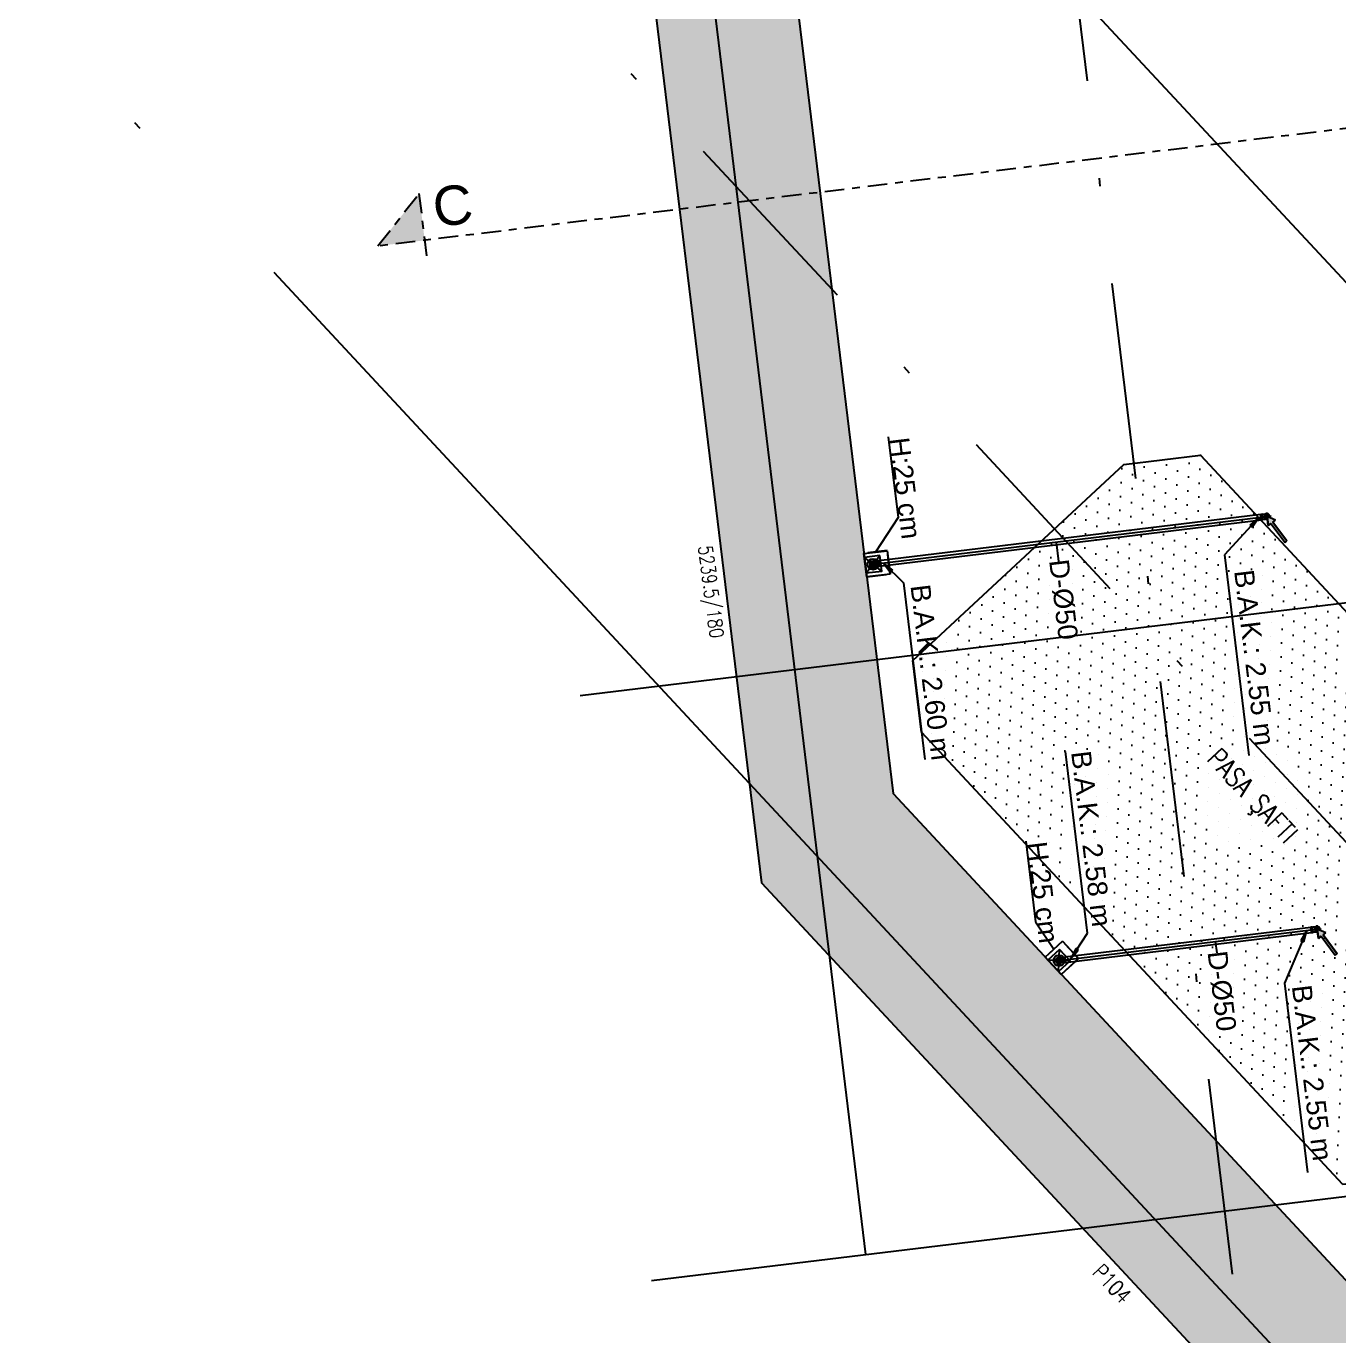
# Model space of a CAD drawing. Header units: millimetres. Extents: x 400408 to 401363, y 4543987 to 4544157.
# Drawn here: x 400431.7 to 400448.41, y 4544036.97 to 4544053.63 of the extents above; entities that cross this region are included whole.
import ezdxf
from ezdxf.enums import TextEntityAlignment as Align

# ---------------------------------------------------------------- set-up
doc = ezdxf.new("R2010")
doc.units = ezdxf.units.MM
for name, pattern in [('AKS', [3, 2.5, -0.25, 0, -0.25]), ('CENTER', [2, 1.25, -0.25, 0.25, -0.25]), ('CIZGI', [0.4, 0.25, -0.15]), ('DASHDOT2', [0.5, 0.25, -0.125, 0, -0.125])]:
    doc.linetypes.add(name, pattern=pattern)
for name, color, linetype in [('aks prota', 2, 'AKS'), ('altlık_PROTA', 8, 'Continuous'), ('kesit tarama prota', 252, 'Continuous'), ('kiriş prota', 6, 'Continuous'), ('kolon tarama prota', 252, 'Continuous'), ('lperde prota', 4, 'Continuous'), ('not yazısı prota', 6, 'Continuous'), ('perde prota', 1, 'Continuous'), ('PRT-AL-TUNEL_EKSENI', 14, 'DASHDOT2'), ('PRT-MI-a_fit_drainage', 10, 'Continuous'), ('skesit prota', 7, 'Continuous'), ('st-s_kolon tarama', 252, 'Continuous'), ('tkesit prota', 7, 'Continuous'), ('tperde prota', 6, 'Continuous')]:
    doc.layers.add(name, color=color, linetype=linetype)
doc.styles.add('AKS', font='romanstw.shx', dxfattribs={"height": 25})
doc.styles.add('Arial', font='Arial.ttf')
doc.styles.add('tkolon', font='romanstw.shx')

# ---------------------------------------------------------------- blocks, each defined once
blk = doc.blocks.new('MEKANİK+2.81')
at = {"layer": 'altlık_PROTA'}
for points in [[(49843, -55905), (49941, -55905), (49919, -55867), (50178, -55718), (50163, -55692), (49904, -55841), (49882, -55803), (49823, -55905)], [(55136, -55905), (55233, -55905), (55211, -55867), (55470, -55718), (55455, -55692), (55196, -55841), (55174, -55803), (55115, -55905)], [(49823, -56010), (49905, -56136), (49935, -56111)], [(55115, -56037), (55235, -56129), (55255, -56095)], [(55115, -59067), (55013, -58955), (54988, -58985)], [(49823, -60824), (49953, -60747), (49928, -60716)]]:
    blk.add_hatch(color=256, dxfattribs=at).paths.add_polyline_path(points, flags=0)
for p, q in [((50163, -55692), (49904, -55841)), ((49904, -55841), (50163, -55692)), ((49919, -55867), (50178, -55718)), ((49919, -55867), (50178, -55718)), ((50178, -55718), (50163, -55692)), ((50178, -55718), (50163, -55692)), ((55455, -55692), (55196, -55841)), ((55196, -55841), (55455, -55692)), ((55211, -55867), (55470, -55718)), ((55211, -55867), (55470, -55718)), ((55470, -55718), (55455, -55692)), ((55470, -55718), (55455, -55692)), ((49773, -55905), (49823, -55905)), ((49882, -55803), (49823, -55905)), ((49882, -55803), (49823, -55905)), ((49823, -55955), (49823, -55855)), ((49823, -55905), (49941, -55905)), ((49941, -55905), (49823, -55905)), ((49823, -55964), (49823, -55938)), ((49904, -55841), (49882, -55803)), ((49904, -55841), (49882, -55803)), ((49941, -55905), (49919, -55867)), ((49919, -55867), (49941, -55905)), ((55065, -55905), (55115, -55905)), ((55174, -55803), (55115, -55905)), ((55174, -55803), (55115, -55905)), ((55115, -55955), (55115, -55855)), ((55115, -55905), (55233, -55905)), ((55233, -55905), (55115, -55905)), ((55115, -55964), (55115, -55938)), ((55196, -55841), (55174, -55803)), ((55196, -55841), (55174, -55803)), ((55233, -55905), (55211, -55867)), ((55211, -55867), (55233, -55905)), ((49788, -55964), (49788, -55983)), ((49790, -55983), (49790, -60877)), ((49823, -55983), (49823, -55964)), ((49823, -60877), (49823, -55983)), ((49823, -56010), (49905, -56136)), ((49935, -56111), (49823, -56010)), ((49823, -56010), (50244, -56501)), ((49856, -60877), (49856, -55983)), ((49857, -55983), (49857, -55964)), ((49905, -56136), (49935, -56111)), ((55081, -55964), (55081, -55983)), ((55082, -55983), (55082, -59137)), ((55115, -55983), (55115, -55964)), ((55115, -59137), (55115, -55983)), ((55115, -56037), (55235, -56129)), ((55255, -56095), (55115, -56037)), ((55115, -56037), (55748, -56402)), ((55148, -59137), (55148, -55983)), ((55149, -55983), (55149, -55964)), ((55235, -56129), (55255, -56095)), ((55748, -56402), (58175, -56402)), ((50244, -56501), (52817, -56501)), ((55115, -57212), (55261, -57212)), ((49823, -58611), (50071, -58611)), ((54814, -58813), (52485, -58813)), ((55115, -59067), (54814, -58813)), ((54876, -59141), (55119, -58965)), ((55013, -58955), (54988, -58985)), ((54988, -58985), (55115, -59067)), ((55115, -59067), (55013, -58955)), ((55119, -58965), (55295, -59208)), ((54591, -59451), (54964, -59263)), ((55053, -59384), (54876, -59141)), ((55295, -59208), (55053, -59384)), ((55124, -59159), (55059, -59206)), ((55059, -59206), (55106, -59271)), ((55065, -59215), (55165, -59215)), ((55081, -59137), (55081, -59156)), ((55086, -59230), (55082, -59233)), ((55087, -59229), (55086, -59230)), ((55088, -59241), (55092, -59238)), ((55089, -59188), (55092, -59191)), ((55092, -59191), (55093, -59192)), ((55097, -59222), (55092, -59225)), ((55092, -59238), (55093, -59237)), ((55100, -59186), (55097, -59182)), ((55097, -59198), (55100, -59202)), ((55098, -59234), (55102, -59230)), ((55101, -59186), (55100, -59186)), ((55107, -59214), (55102, -59218)), ((55104, -59208), (55107, -59213)), ((55108, -59196), (55105, -59192)), ((55106, -59271), (55171, -59224)), ((55108, -59226), (55113, -59223)), ((55116, -59207), (55112, -59202)), ((55115, -59156), (55115, -59137)), ((55115, -59166), (55115, -59156)), ((55115, -59265), (55115, -59165)), ((55115, -59223), (55118, -59228)), ((55122, -59204), (55117, -59207)), ((55122, -59233), (55126, -59238)), ((55123, -59215), (55128, -59212)), ((55126, -59222), (55123, -59217)), ((55171, -59224), (55124, -59159)), ((55132, -59196), (55128, -59199)), ((55130, -59243), (55130, -59244)), ((55130, -59244), (55133, -59248)), ((55134, -59232), (55131, -59228)), ((55134, -59208), (55138, -59204)), ((55142, -59189), (55138, -59192)), ((55138, -59192), (55138, -59192)), ((55138, -59238), (55138, -59237)), ((55141, -59242), (55138, -59238)), ((55144, -59200), (55148, -59197)), ((55144, -59200), (55144, -59200)), ((55149, -59156), (55149, -59137)), ((53556, -59451), (54591, -59451)), ((48237, -60568), (49272, -60568)), ((49272, -60568), (49673, -60905)), ((49823, -60824), (50104, -60602)), ((50104, -60602), (52370, -60602)), ((49673, -61055), (49673, -60755)), ((49673, -60755), (49973, -60755)), ((49928, -60716), (49823, -60824)), ((49823, -60824), (49953, -60747)), ((49953, -60747), (49928, -60716)), ((49973, -60755), (49973, -61055)), ((49773, -60955), (49873, -60955)), ((49863, -60915), (49783, -60915)), ((49783, -60915), (49783, -60995)), ((49790, -60950), (49786, -60950)), ((49788, -60877), (49788, -60896)), ((49791, -60950), (49790, -60950)), ((49803, -60950), (49798, -60950)), ((49816, -60950), (49810, -60950)), ((49818, -60918), (49818, -60923)), ((49818, -60923), (49818, -60924)), ((49818, -60930), (49818, -60936)), ((49818, -60943), (49818, -60949)), ((49823, -60896), (49823, -60877)), ((49823, -60916), (49823, -60896)), ((49823, -61005), (49823, -60905)), ((49828, -60923), (49828, -60918)), ((49828, -60924), (49828, -60923)), ((49828, -60936), (49828, -60930)), ((49828, -60949), (49828, -60943)), ((49835, -60950), (49829, -60950)), ((49847, -60950), (49842, -60950)), ((49855, -60950), (49854, -60950)), ((49860, -60950), (49855, -60950)), ((49857, -60896), (49857, -60877)), ((49863, -60995), (49863, -60915)), ((49973, -61055), (49673, -61055)), ((49783, -60995), (49863, -60995)), ((49786, -60960), (49790, -60960)), ((49790, -60960), (49791, -60960)), ((49798, -60960), (49803, -60960)), ((49810, -60960), (49816, -60960)), ((49818, -60961), (49818, -60968)), ((49818, -60975), (49818, -60980)), ((49818, -60987), (49818, -60988)), ((49818, -60988), (49818, -60992)), ((49828, -60968), (49828, -60961)), ((49828, -60980), (49828, -60975)), ((49828, -60988), (49828, -60987)), ((49828, -60992), (49828, -60988)), ((49829, -60960), (49835, -60960)), ((49842, -60960), (49847, -60960)), ((49854, -60960), (49855, -60960)), ((49855, -60960), (49860, -60960))]:
    blk.add_line(p, q, dxfattribs=at)
at = {"layer": 'altlık_PROTA', "flags": 128}
for points in [[(49793, -55905), (49793, -55905), (49793, -55905), (49793, -55906), (49793, -55906), (49793, -55906), (49793, -55907), (49793, -55908), (49793, -55908), (49793, -55909), (49793, -55910), (49793, -55911), (49793, -55912), (49793, -55913), (49793, -55914), (49793, -55916), (49793, -55917), (49793, -55918)], [(49793, -55918), (49793, -55920), (49793, -55922), (49793, -55923), (49793, -55925), (49793, -55927), (49793, -55929), (49793, -55931), (49793, -55932), (49793, -55935), (49793, -55937), (49793, -55939), (49793, -55941), (49793, -55943), (49793, -55945), (49793, -55948), (49793, -55950), (49793, -55952), (49793, -55954), (49793, -55957), (49793, -55959), (49793, -55962), (49793, -55964), (49793, -55964)], [(49853, -55918), (49853, -55917), (49853, -55916), (49853, -55914), (49853, -55913), (49853, -55912), (49853, -55911), (49853, -55910), (49853, -55909), (49853, -55908), (49853, -55908), (49853, -55907), (49853, -55906), (49853, -55906), (49853, -55906), (49853, -55905), (49853, -55905), (49853, -55905)], [(49853, -55964), (49853, -55962), (49853, -55959), (49853, -55957), (49853, -55955), (49853, -55952), (49853, -55950), (49853, -55948), (49853, -55945), (49853, -55943), (49853, -55941), (49853, -55939), (49853, -55937), (49853, -55935), (49853, -55933), (49853, -55931), (49853, -55929), (49853, -55927), (49853, -55925), (49853, -55923), (49853, -55922), (49853, -55920), (49853, -55918)], [(55085, -55905), (55085, -55905), (55085, -55905), (55085, -55906), (55085, -55906), (55085, -55906), (55085, -55907), (55085, -55908), (55085, -55908), (55085, -55909), (55085, -55910), (55085, -55911), (55085, -55912), (55085, -55913), (55085, -55914), (55085, -55916), (55085, -55917), (55085, -55918)], [(55085, -55918), (55085, -55920), (55085, -55922), (55085, -55923), (55085, -55925), (55085, -55927), (55085, -55929), (55085, -55931), (55085, -55932), (55085, -55935), (55085, -55937), (55085, -55939), (55085, -55941), (55085, -55943), (55085, -55945), (55085, -55948), (55085, -55950), (55085, -55952), (55085, -55954), (55085, -55957), (55085, -55959), (55085, -55962), (55085, -55964), (55085, -55964)], [(55145, -55918), (55145, -55917), (55145, -55916), (55145, -55914), (55145, -55913), (55145, -55912), (55145, -55911), (55145, -55910), (55145, -55909), (55145, -55908), (55145, -55908), (55145, -55907), (55145, -55906), (55145, -55906), (55145, -55906), (55145, -55905), (55145, -55905), (55145, -55905)], [(55145, -55964), (55145, -55962), (55145, -55959), (55145, -55957), (55145, -55955), (55145, -55952), (55145, -55950), (55145, -55948), (55145, -55945), (55145, -55943), (55145, -55941), (55145, -55939), (55145, -55937), (55145, -55935), (55145, -55933), (55145, -55931), (55145, -55929), (55145, -55927), (55145, -55925), (55145, -55923), (55145, -55922), (55145, -55920), (55145, -55918)], [(55085, -59187), (55085, -59186), (55085, -59183), (55085, -59181), (55085, -59179), (55085, -59177), (55085, -59175), (55085, -59173), (55085, -59170), (55085, -59168), (55085, -59166), (55085, -59163), (55085, -59161), (55085, -59159), (55085, -59156), (55085, -59156)], [(55085, -59199), (55085, -59197), (55085, -59195), (55085, -59193), (55085, -59191), (55085, -59190), (55085, -59188), (55085, -59187)], [(55085, -59215), (55085, -59215), (55085, -59215), (55085, -59214), (55085, -59214), (55085, -59214), (55085, -59213), (55085, -59213), (55085, -59212), (55085, -59211), (55085, -59210), (55085, -59209), (55085, -59208), (55085, -59207), (55085, -59206)], [(55115, -59245), (55114, -59245), (55113, -59245), (55112, -59245), (55110, -59245), (55109, -59244), (55108, -59244), (55107, -59244), (55106, -59243), (55105, -59243), (55103, -59243), (55102, -59242), (55101, -59242), (55100, -59241), (55099, -59240), (55098, -59240), (55097, -59239), (55096, -59238), (55095, -59238), (55094, -59237), (55094, -59236), (55093, -59235), (55092, -59234), (55091, -59233), (55090, -59232), (55090, -59231), (55089, -59230), (55089, -59229), (55088, -59228), (55087, -59227), (55087, -59226), (55087, -59225), (55086, -59224), (55086, -59222), (55086, -59221), (55085, -59220), (55085, -59219), (55085, -59218), (55085, -59216), (55085, -59215), (55085, -59215)], [(55145, -59216), (55145, -59217), (55145, -59218), (55145, -59220), (55145, -59221), (55144, -59222), (55144, -59223), (55144, -59224), (55143, -59225), (55143, -59227), (55142, -59228), (55142, -59229), (55141, -59230), (55141, -59231), (55140, -59232), (55139, -59233), (55139, -59234), (55138, -59235), (55137, -59236), (55136, -59236), (55135, -59237), (55134, -59238), (55133, -59239), (55132, -59240), (55131, -59240), (55130, -59241), (55129, -59241), (55128, -59242), (55127, -59243), (55126, -59243), (55125, -59243), (55124, -59244), (55123, -59244), (55121, -59244), (55120, -59245), (55119, -59245), (55118, -59245), (55117, -59245), (55115, -59245), (55115, -59245)], [(55145, -59156), (55145, -59158), (55145, -59161), (55145, -59163), (55145, -59166), (55145, -59168), (55145, -59170), (55145, -59172), (55145, -59175), (55145, -59177), (55145, -59179), (55145, -59181), (55145, -59183), (55145, -59186), (55145, -59188)], [(55145, -59188), (55145, -59190), (55145, -59191), (55145, -59193), (55145, -59195), (55145, -59197), (55145, -59198)], [(55145, -59206), (55145, -59207), (55145, -59208), (55145, -59209), (55145, -59210), (55145, -59211), (55145, -59212), (55145, -59213), (55145, -59213), (55145, -59214), (55145, -59214), (55145, -59214), (55145, -59215), (55145, -59215), (55145, -59215)], [(49793, -60915), (49793, -60913), (49793, -60911), (49793, -60908), (49793, -60906), (49793, -60904), (49793, -60901), (49793, -60899), (49793, -60897), (49793, -60896)], [(49793, -60939), (49793, -60937), (49793, -60935), (49793, -60934), (49793, -60932), (49793, -60930), (49793, -60928), (49793, -60926), (49793, -60924), (49793, -60922), (49793, -60920), (49793, -60917), (49793, -60915)], [(49793, -60955), (49793, -60955), (49793, -60955), (49793, -60955), (49793, -60954), (49793, -60954), (49793, -60954), (49793, -60953), (49793, -60952), (49793, -60951), (49793, -60951), (49793, -60950), (49793, -60949), (49793, -60947), (49793, -60946)], [(49823, -60985), (49821, -60985), (49820, -60985), (49819, -60985), (49818, -60985), (49817, -60985), (49815, -60985), (49814, -60984), (49813, -60984), (49812, -60983), (49811, -60983), (49810, -60983), (49809, -60982), (49808, -60981), (49807, -60981), (49806, -60980), (49805, -60979), (49804, -60979), (49803, -60978), (49802, -60977), (49801, -60976), (49800, -60975), (49799, -60974), (49799, -60973), (49798, -60973), (49797, -60972), (49797, -60970), (49796, -60969), (49796, -60968), (49795, -60967), (49795, -60966), (49794, -60965), (49794, -60964), (49793, -60963), (49793, -60962), (49793, -60960), (49793, -60959), (49793, -60958), (49793, -60957), (49793, -60956), (49793, -60955)], [(49853, -60956), (49853, -60958), (49853, -60959), (49852, -60960), (49852, -60961), (49852, -60962), (49852, -60964), (49851, -60965), (49851, -60966), (49850, -60967), (49850, -60968), (49849, -60969), (49849, -60970), (49848, -60971), (49848, -60972), (49847, -60973), (49846, -60974), (49845, -60975), (49845, -60976), (49844, -60977), (49843, -60978), (49842, -60978), (49841, -60979), (49840, -60980), (49839, -60981), (49838, -60981), (49837, -60982), (49836, -60982), (49835, -60983), (49834, -60983), (49832, -60984), (49831, -60984), (49830, -60984), (49829, -60985), (49828, -60985), (49827, -60985), (49825, -60985), (49824, -60985), (49823, -60985), (49823, -60985)], [(49853, -60896), (49853, -60899), (49853, -60901), (49853, -60904), (49853, -60906), (49853, -60908), (49853, -60911), (49853, -60913), (49853, -60915)], [(49853, -60915), (49853, -60917), (49853, -60920), (49853, -60922), (49853, -60924), (49853, -60926), (49853, -60928), (49853, -60930), (49853, -60932), (49853, -60934), (49853, -60935), (49853, -60937), (49853, -60939)], [(49853, -60946), (49853, -60947), (49853, -60948), (49853, -60950), (49853, -60951), (49853, -60951), (49853, -60952), (49853, -60953), (49853, -60954), (49853, -60954), (49853, -60954), (49853, -60955), (49853, -60955), (49853, -60955), (49853, -60955)]]:
    blk.add_lwpolyline(points, dxfattribs=at)
at = {"layer": 'altlık_PROTA'}
for centre, radius, start, end in [((49823, -55905), 34.3, 90, 208.0819), ((49823, -55905), 33, 59.8226, 180), ((49823, -55905), 33, 180, 0), ((49823, -55905), 30.2, 90, 184.5868), ((49823, -55922), 16.5, 90, 270), ((49823, -55905), 34.3, 60, 90), ((49823, -55889), 16.5, 30, 90), ((49823, -55905), 30.2, 60.004, 90), ((49823, -55905), 30.2, 350, 0.0078), ((49823, -55905), 34.3, 331.9253, 0), ((55115, -55905), 34.3, 90, 208.0819), ((55115, -55905), 33, 59.8226, 180), ((55115, -55905), 33, 180, 0), ((55115, -55905), 30.2, 90, 184.5868), ((55115, -55922), 16.5, 90, 270), ((55115, -55905), 34.3, 60, 90), ((55115, -55889), 16.5, 30, 90), ((55115, -55905), 30.2, 60.004, 90), ((55115, -55905), 34.3, 331.9253, 0), ((55115, -55905), 30.2, 350, 0.0078), ((55115, -59215), 37.3, 133.6967, 208.3033), ((55115, -59215), 34.3, 90, 270), ((55115, -59215), 33, 0, 180), ((55115, -59215), 33, 180, 0), ((55115, -59215), 32, 134.9893, 207.0107), ((55115, -59215), 37.3, 223.6967, 298.3033), ((55115, -59215), 25.3, 137.3831, 204.6169), ((55115, -59215), 32, 224.9893, 297.0107), ((55115, -59215), 20, 140.4775, 201.5225), ((55115, -59215), 37.3, 43.6967, 118.3033), ((55115, -59215), 25.3, 227.3831, 294.6169), ((55115, -59231), 16.5, 90, 270), ((55115, -59215), 32, 44.9893, 117.0107), ((55115, -59215), 13.3, 148.0243, 193.9757), ((55115, -59215), 20, 230.4775, 291.5225), ((55115, -59215), 25.3, 47.3831, 114.6169), ((55115, -59215), 8, 164.6822, 177.3178), ((55115, -59215), 20, 50.4775, 111.5225), ((55115, -59215), 13.3, 238.0243, 283.9757), ((55115, -59215), 13.3, 58.0243, 103.9757), ((55115, -59215), 8, 254.6822, 267.3178), ((55115, -59215), 34.3, 270, 90), ((55115, -59198), 16.5, 270, 90), ((55115, -59215), 8, 74.6822, 87.3178), ((55115, -59215), 8, 344.6822, 357.3178), ((55115, -59215), 13.3, 328.0243, 13.9757), ((55115, -59215), 20, 320.4775, 21.5225), ((55115, -59215), 25.3, 317.3831, 24.6169), ((55115, -59215), 32, 314.9893, 27.0107), ((55115, -59215), 37.3, 313.6967, 28.3033), ((49823, -60955), 37.3, 97.6967, 172.3033), ((49823, -60955), 34.3, 90, 270), ((49823, -60955), 33, 0, 180), ((49823, -60955), 33, 180, 0), ((49823, -60955), 32, 98.9893, 171.0107), ((49823, -60955), 25.3, 101.3831, 168.6169), ((49823, -60955), 20, 104.4775, 165.5225), ((49823, -60972), 16.5, 90, 270), ((49823, -60955), 13.3, 112.0243, 157.9757), ((49823, -60955), 8, 128.6822, 141.3178), ((49823, -60955), 34.3, 270, 90), ((49823, -60939), 16.5, 270, 90), ((49823, -60955), 37.3, 7.6967, 82.3033), ((49823, -60955), 32, 8.9893, 81.0107), ((49823, -60955), 25.3, 11.3831, 78.6169), ((49823, -60955), 20, 14.4775, 75.5225), ((49823, -60955), 13.3, 22.0243, 67.9757), ((49823, -60955), 8, 38.6822, 51.3178), ((49823, -60955), 37.3, 187.6967, 262.3033), ((49823, -60955), 32, 188.9893, 261.0107), ((49823, -60955), 25.3, 191.3831, 258.6169), ((49823, -60955), 20, 194.4775, 255.5225), ((49823, -60955), 13.3, 202.0243, 247.9757), ((49823, -60955), 8, 218.6822, 231.3178), ((49823, -60955), 37.3, 277.6967, 352.3033), ((49823, -60955), 13.3, 292.0243, 337.9757), ((49823, -60955), 8, 308.6822, 321.3178), ((49823, -60955), 25.3, 281.3831, 348.6169), ((49823, -60955), 20, 284.4775, 345.5225), ((49823, -60955), 32, 278.9893, 351.0107)]:
    blk.add_arc(centre, radius, start, end, dxfattribs=at)
for centre, major_axis, start_param, end_param in [((49823, -55983), (34.3, 0), 1.570796, 3.403392), ((49823, -55964), (34.3, 0), 1.570796, 3.141593), ((49823, -55983), (33, 0), 2.680781, 3.141593), ((49823, -55983), (34.3, 0), 3.403392, 4.712389), ((49823, -55964), (34.3, 0), 0, 1.570796), ((49823, -55983), (34.3, 0), 6.021386, 7.853982), ((49823, -55983), (34.3, 0), 4.712389, 6.021386), ((49823, -55983), (33, 0), 0, 0.460812), ((55115, -55983), (34.3, 0), 1.570796, 3.403392), ((55115, -55964), (34.3, 0), 1.570796, 3.141593), ((55115, -55983), (33, 0), 2.680781, 3.141593), ((55115, -55983), (34.3, 0), 3.403392, 4.712389), ((55115, -55964), (34.3, 0), 0, 1.570796), ((55115, -55983), (34.3, 0), 6.021386, 7.853982), ((55115, -55983), (34.3, 0), 4.712389, 6.021386), ((55115, -55983), (33, 0), 0, 0.460812), ((55115, -59156), (-34.3, 0), 4.712389, 6.806784), ((55115, -59137), (34.3, 0), 1.570796, 3.141593), ((55115, -59137), (33, 0), 2.680781, 3.141593), ((55115, -59137), (33, 0), 3.403392, 4.712389), ((55115, -59156), (30.2, 0), 1.919862, 3.316126), ((55115, -59137), (33, 0), 4.712389, 6.021386), ((55115, -59137), (34.3, 0), 0, 1.570796), ((55115, -59156), (34.3, 0), 5.759587, 7.853982), ((55115, -59156), (30.2, 0), 6.108652, 7.504916), ((55115, -59137), (33, 0), 0, 0.460812), ((49823, -60896), (34.3, 0), 1.570796, 3.665191), ((49823, -60877), (-34.3, 0), 4.712389, 6.283185), ((49823, -60877), (33, 0), 2.680781, 3.141593), ((49823, -60896), (-30.2, 0), 5.061455, 6.457718), ((49823, -60877), (33, 0), 3.403392, 4.712389), ((49823, -60877), (-34.3, 0), 3.141593, 4.712389), ((49823, -60877), (33, 0), 4.712389, 6.021386), ((49823, -60896), (-34.3, 0), 2.617994, 4.712389), ((49823, -60896), (-30.2, 0), 2.96706, 4.363323), ((49823, -60877), (33, 0), 0, 0.460812)]:
    blk.add_ellipse(centre, major_axis=major_axis, ratio=0.01, start_param=start_param, end_param=end_param, dxfattribs=at)
at = {"layer": 'altlık_PROTA', "style": 'Arial'}
for s, p in [('B.A.K.: 2.55 m', (55796, -56314)), ('B.A.K.: 2.55 m', (50462, -56406)), ('D-Ø50', (55236, -57327)), ('D-Ø50', (50046, -58727)), ('B.A.K.: 2.58 m', (52500, -58743)), ('H:25 cm', (53579, -59438)), ('B.A.K.: 2.60 m', (50151, -60517)), ('H:25 cm', (48261, -60555))]:
    blk.add_text(s, height=250, dxfattribs=at).set_placement(p)
blk = doc.blocks.new('YER SUZGECI_20x20')
at = {"color": 2}
blk.add_lwpolyline([(-20, 0), (0, 0), (0, 20), (-20, 20)], close=True, dxfattribs=at)
for points in [[(0, 20), (-20, 0)], [(-20, 20), (0, 0)]]:
    blk.add_lwpolyline(points, dxfattribs=at)
blk.add_circle((-10, 10), 7, dxfattribs=at)

msp = doc.modelspace()

# ---------------------------------------------------------------- hatches: boundary and pattern name
at = {"layer": 'kesit tarama prota'}
h = msp.add_hatch(color=256, dxfattribs=at)
h.dxf.hatch_style = 1
h.paths.add_polyline_path([(400436.702, 4544051.503), (400436.179, 4544050.836), (400436.775, 4544050.908)])
at = {"layer": 'kolon tarama prota'}
h = msp.add_hatch(color=256, dxfattribs=at)
h.dxf.hatch_style = 1
h.paths.add_polyline_path([(400442.735, 4544043.866), (400440.834, 4544059.492), (400431.844, 4544069.158), (400438.87, 4544075.692), (400436.771, 4544092.974), (400475.586, 4544097.688), (400488.037, 4543995.155), (400469.195, 4544015.415), (400469.653, 4544011.64), (400470.116, 4544011.142), (400470.068, 4544011.539), (400490.533, 4543989.535), (400477.132, 4544099.89), (400434.743, 4544094.743), (400436.987, 4544076.262), (400429.442, 4544069.245), (400439.097, 4544058.863), (400441.059, 4544042.73), (400461.517, 4544020.733), (400461.565, 4544020.336), (400462.029, 4544019.838), (400461.57, 4544023.613), (400459.417, 4544025.929), (400461.467, 4544027.835), (400459.683, 4544029.754), (400459.463, 4544029.55), (400461.043, 4544027.851), (400459.212, 4544026.148)])
at = {"layer": 'st-s_kolon tarama', "ltscale": 0.001}
h = msp.add_hatch(dxfattribs=at)
h.set_pattern_fill('DOTS', color=253, scale=0.1, angle=6.9318)
h.set_pattern_definition([(150.93183, (400475.30194, 4544076.1986), (-0.1465058, -0.10018987), [0, -0.15875])])
h.paths.add_polyline_path([(400445.671, 4544048.056), (400446.648, 4544048.174), (400451.879, 4544042.55), (400451.989, 4544041.641), (400449.116, 4544038.969), (400448.456, 4544038.889), (400443.097, 4544044.65), (400442.987, 4544045.559)])

# ---------------------------------------------------------------- linework, layer by layer
at = {"layer": 'aks prota', "ltscale": 10}
for p, q in [((400442.389, 4544038.001), (400435.078, 4544098.205)), ((400442.389, 4544038.001), (400435.078, 4544098.205)), ((400442.389, 4544038.001), (400435.078, 4544098.205)), ((400500.132, 4543994.852), (400416.084, 4544085.222)), ((400492.882, 4543988.11), (400408.835, 4544078.48)), ((400492.882, 4543988.11), (400408.835, 4544078.48)), ((400438.755, 4544045.114), (400485.114, 4544050.744)), ((400438.755, 4544045.114), (400485.114, 4544050.744)), ((400438.755, 4544045.114), (400485.114, 4544050.744)), ((400439.659, 4544037.669), (400486.019, 4544043.299)), ((400439.659, 4544037.669), (400486.019, 4544043.299)), ((400439.659, 4544037.669), (400486.019, 4544043.299))]:
    msp.add_line(p, q, dxfattribs=at)
at = {"layer": 'kiriş prota'}
msp.add_lwpolyline([(400448.456, 4544038.889), (400443.097, 4544044.65), (400442.987, 4544045.559), (400445.671, 4544048.056), (400446.648, 4544048.174), (400451.879, 4544042.55), (400451.989, 4544041.641), (400449.116, 4544038.969), (400448.456, 4544038.889)], dxfattribs=at)
at = {"layer": 'perde prota'}
for points in [[(400469.195, 4544015.415), (400469.653, 4544011.64), (400470.116, 4544011.142), (400470.068, 4544011.539), (400490.533, 4543989.535), (400477.132, 4544099.89), (400434.743, 4544094.743), (400436.987, 4544076.262), (400429.442, 4544069.245), (400439.097, 4544058.863), (400441.059, 4544042.73), (400461.517, 4544020.733), (400461.565, 4544020.336), (400462.029, 4544019.838), (400461.57, 4544023.613)], [(400469.195, 4544015.415), (400488.037, 4543995.155), (400475.586, 4544097.688), (400436.771, 4544092.974), (400438.87, 4544075.692), (400431.844, 4544069.158), (400440.834, 4544059.492), (400442.735, 4544043.866), (400459.212, 4544026.148)]]:
    msp.add_lwpolyline(points, dxfattribs=at)
at = {"layer": 'PRT-AL-TUNEL_EKSENI', "ltscale": 10}
for p, q in [((400447.668, 4544032.687), (400439.645, 4544098.759)), ((400412.533, 4544081.919), (400496.58, 4543991.549))]:
    msp.add_line(p, q, dxfattribs=at)
at = {"layer": 'PRT-MI-a_fit_drainage', "color": 2, "linetype": 'CIZGI'}
for points in [[(400442.661, 4544046.959), (400442.363, 4544046.923), (400442.4, 4544046.625), (400442.697, 4544046.661)], [(400444.891, 4544041.988), (400444.671, 4544041.783), (400444.875, 4544041.564), (400445.095, 4544041.768)]]:
    msp.add_lwpolyline(points, close=True, dxfattribs=at)
at = {"layer": 'skesit prota', "linetype": 'CENTER', "ltscale": 0.2}
for p, q in [((400436.179, 4544050.836), (400436.702, 4544051.503)), ((400436.702, 4544051.503), (400436.811, 4544050.61))]:
    msp.add_line(p, q, dxfattribs=at)
msp.add_lwpolyline([(400490.161, 4544057.391), (400436.179, 4544050.836)], dxfattribs=at)

# ---------------------------------------------------------------- block references
at = {"xscale": 0.001, "yscale": 0.001, "zscale": 0.001, "rotation": 276.9239939574845}
msp.add_blockref('MEKANİK+2.81', (400496.985, 4544103.593), dxfattribs=at)
at = {"layer": 'PRT-MI-a_fit_drainage', "color": 2, "xscale": 0.01, "yscale": 0.01, "zscale": 0.01}
for p, rotation in [((400442.369, 4544046.873), 186.92399395753), ((400444.705, 4544041.747), 222.9239939575287)]:
    msp.add_blockref('YER SUZGECI_20x20', p, dxfattribs=dict(at, rotation=rotation))

# ---------------------------------------------------------------- texts
at = {"layer": 'lperde prota', "style": 'tkolon', "width": 0.8}
msp.add_text('5239.5/180', height=0.18, rotation=277.3933, dxfattribs=at).set_placement((400440.344, 4544047.023), align=Align.MIDDLE_LEFT)
at = {"layer": 'not yazısı prota', "style": 'AKS', "width": 0.8}
msp.add_text('PASA ŞAFTI', height=0.25, rotation=312.924, dxfattribs=at).set_placement((400447.217, 4544043.754), align=Align.CENTER)
at = {"layer": 'tkesit prota', "style": 'Arial'}
msp.add_text('C', height=0.5, rotation=6.924, dxfattribs=at).set_placement((400436.91, 4544051.075))
at = {"layer": 'tperde prota', "style": 'tkolon', "width": 0.8}
msp.add_text('P104', height=0.2, rotation=313.3933, dxfattribs=at).set_placement((400445.33, 4544037.829), align=Align.MIDDLE_LEFT)

doc.saveas('drawing.dxf')
